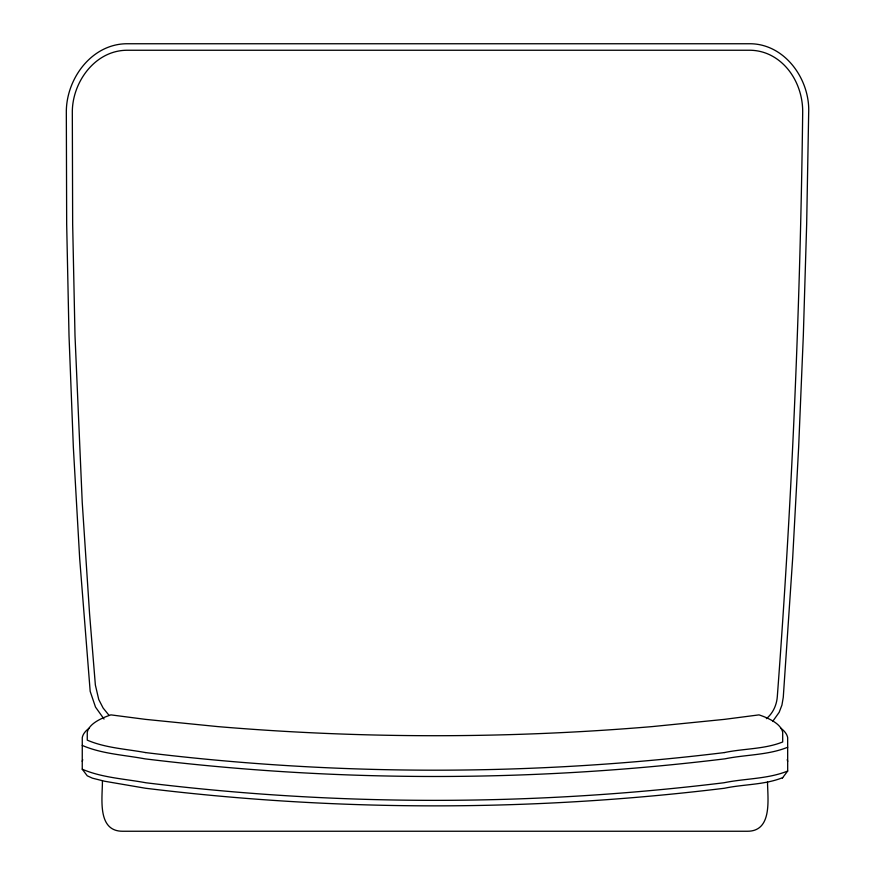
<?xml version="1.0" encoding="UTF-8"?>
<svg xmlns="http://www.w3.org/2000/svg" width="875" height="875" viewBox="0 0 875 875"><rect width="100%" height="100%" fill="white"/><g stroke="black" fill="none" stroke-linecap="round" stroke-linejoin="round"><path stroke-width="1.31" d="M787.686 747.239C768.173 755.223 745.533 754.6 725.014 758.822A2385.884 2380.077 0 0 1 144.922 758.844C124.053 754.95 101.839 753.9 82.25 745.423M89.403 728.011A2493.258 164.128 7.9 0 0 82.272 737.625L82.25 769.212L87.259 775.819L92.422 778.17L104.683 781.255L145.436 788.233A2381.652 2375.844 0 0 0 724.511 788.244C743.498 784.186 764.542 784.973 782.688 777.645M780.544 728.011A2493.258 164.128 -7.9 0 1 787.664 737.625L787.686 771.028C767.845 779.111 744.833 778.433 723.986 782.753A2377.408 2371.622 0 0 1 145.95 782.775C124.742 778.848 102.167 777.777 82.25 769.212M782.392 778.039L787.686 771.028M772.647 721.459L779.166 712.327L781.933 705.097L783.267 697.342L792.684 558.053L798.656 447.048L803.327 335.65L806.663 224.197L808.675 112.7C810.163 79.177 784.481 43.039 748.803 43.75L126.197 43.75C91.033 44.373 65.909 79.45 66.325 112.7L66.675 224.262L69.016 335.792L73.347 447.234L79.68 558.567L90.18 691.381L95.506 707.087L104.016 719.053M766.38 718.648C772.964 713.311 776.694 705.02 777.306 696.642C791.908 502.359 800.275 307.617 802.681 112.798C803.152 89.425 791.197 64.947 769.508 54.677A46.977 46.977 0 0 0 748.65 50.247L126.448 50.258C94.489 50.772 71.892 82.808 72.319 112.941L72.658 224.175L74.998 335.573L82.239 502.512L89.556 613.637L95.364 685.016L98.755 699.519L103.119 708.028L108.948 715.214M724.5 752.555C743.498 748.508 764.542 749.295 782.688 741.967L782.688 732.364A2487.472 163.745 -7.9 0 0 761.972 715.914L759.03 714.875L724.5 719.359L652.291 726.589C507.73 738.752 362.206 738.752 217.645 726.589L145.436 719.359L110.917 714.875L107.975 715.914A2487.472 163.745 7.9 0 0 87.27 732.364L87.259 740.141C105.448 747.983 126.055 748.989 145.436 752.555M767.528 782.075C767.594 798.087 772.833 831.37 747.381 831.25L122.566 831.25C96.502 831.261 102.648 796.895 102.408 780.719M82.272 761.414A2493.258 164.128 7.9 0 1 82.753 759.708M787.183 759.708A2493.258 164.128 -7.9 0 1 787.664 761.414M724.511 752.566A2381.652 2375.844 0 0 1 145.436 752.566"/></g></svg>
